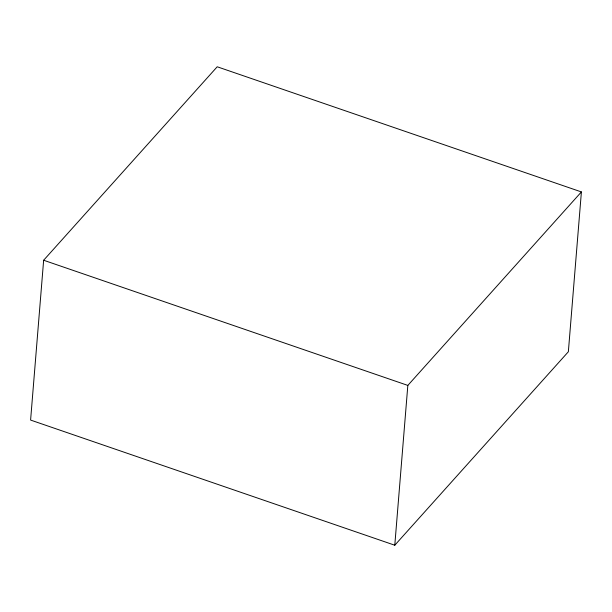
<?xml version="1.0" encoding="UTF-8"?>
<svg xmlns="http://www.w3.org/2000/svg" width="612" height="612" viewBox="0 0 612 612"><rect width="100%" height="100%" fill="white"/><g stroke="black" fill="none" stroke-linecap="round" stroke-linejoin="round"><path stroke-width="0.92" d="M43.643 260.245L30.6 420.069L394.786 545.223L568.357 351.755L581.4 191.931L217.214 66.777L43.643 260.245L407.829 385.407L581.4 191.931M394.786 545.223L407.829 385.407"/></g></svg>
